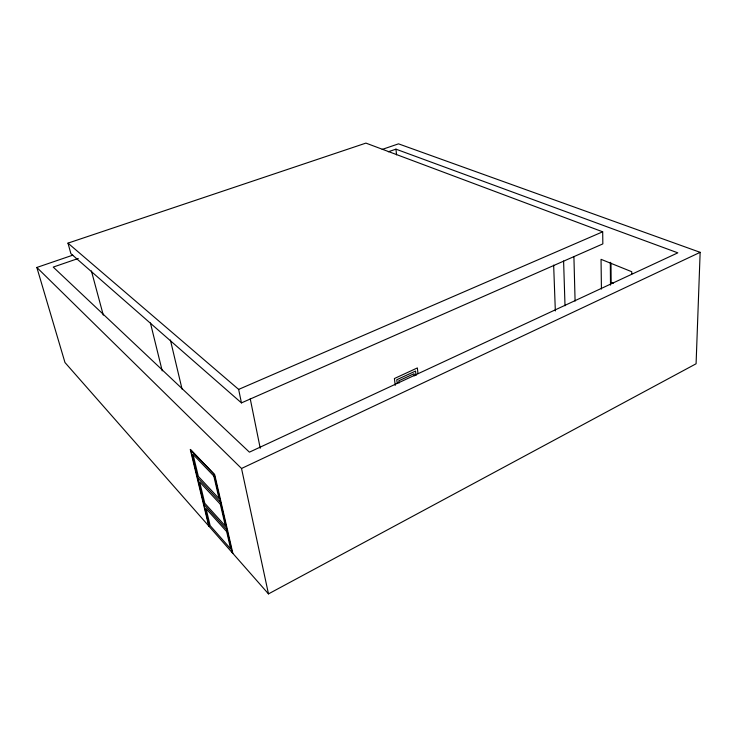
<?xml version="1.0" encoding="UTF-8"?>
<svg xmlns="http://www.w3.org/2000/svg" width="737" height="737" viewBox="0 0 737 737"><rect width="100%" height="100%" fill="white"/><g stroke="black" fill="none" stroke-linecap="round" stroke-linejoin="round"><path stroke-width="1.11" d="M631.766 274.035L631.775 271.732L601.042 259.332L601.429 289.042M382.171 149.427L398.514 143.844L700.15 252.33L696.087 363.774L268.48 593.893L64.976 362.53L36.85 267.457L72.797 255.168M36.85 267.457L241.524 468.474L700.15 252.33M241.441 402.89L602.838 243.901L602.691 231.805L365.911 143.107L67.979 243.136L70.881 253.629L241.441 402.89L238.641 389.403L67.979 243.136M238.641 389.403L602.691 231.805M78.251 258.475L53.23 267.089L249.419 452.159L677.828 252.837L395.944 149.16L388.325 151.776M613.221 283.312L611.148 282.437L610.991 263.035M197.525 477.594L221.284 503.113M203.965 504.366L227.622 530.594M91.397 270.912L103.291 315.141M150.431 322.963L162.214 370.886M209.308 526.559L190.883 449.994L214.743 474.757L232.864 553.34M208.7 525.932L190.266 449.432L214.071 474.14L232.201 552.658M170.385 339.969L182.048 389.072M241.524 468.474L268.48 593.893M250.23 398.763L260.235 448.262M395.235 385.35L394.396 378.542L417.354 367.929L417.99 373.641M399.076 383.01L398.8 380.799L413.973 373.751L414.222 375.962M397.179 383.12L396.773 379.758L415.539 371.061L416.037 375.52M395.944 149.16L396.561 154.853M553.653 265.099L555.339 310.95M563.593 261.009L565.012 305.772M573.902 256.476L575.09 301.101M610.31 262.308L610.503 285.108M213.813 476.019L193.048 454.379L198.336 476.406L219.027 498.562L213.813 476.019M220.345 504.237L199.663 481.943L204.794 503.307L225.393 526.08L220.345 504.237M226.664 531.58L206.084 508.677L210.137 525.592L230.663 548.862L226.664 531.58"/></g></svg>
